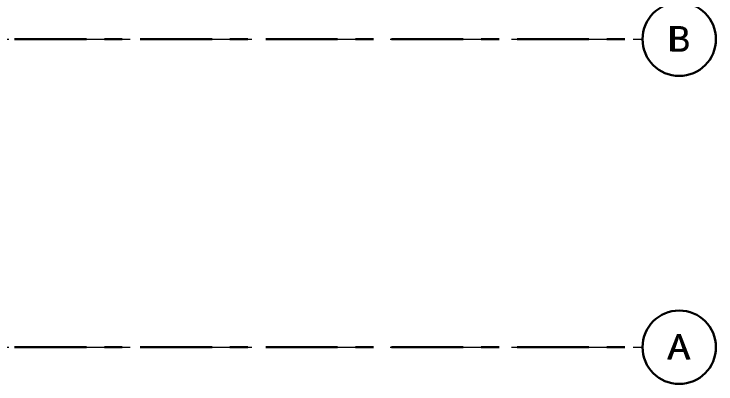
# Model space of a CAD drawing. Header units: millimetres. Extents: x -4000 to 187956, y -58990 to 162485.
# Drawn here: x 172520 to 184941, y -650 to 5895 of the extents above; entities that cross this region are included whole.
import ezdxf

# ---------------------------------------------------------------- set-up
doc = ezdxf.new("R2010")
doc.units = ezdxf.units.MM
doc.linetypes.add('Grid Line', pattern=[2222.5, 1270, -317.5, 317.5, -317.5])
doc.linetypes.add('Grid Line 12_5mm', pattern=[2150, 1250, -300, 300, -300])
doc.layers.add('S-GRID', color=1, linetype='Continuous', lineweight=30)
doc.layers.add('S-GRID-IDEN', color=1, linetype='Continuous', lineweight=30)
doc.styles.add('Arial', font='arial.ttf', dxfattribs={"height": 450})
doc.styles.add('Trebuchet MS_1', font='trebuc.ttf', dxfattribs={"height": 450})

# ---------------------------------------------------------------- blocks, each defined once
blk = doc.blocks.new('Grid - M_Grid Head - Circle-4774-FFS - TANG 1')
at = {"layer": 'S-GRID-IDEN', "color": 250, "lineweight": 9}
blk.add_circle((0, 0), 6.5, dxfattribs=at)
blk = doc.blocks.new('CMF2_NHAXUONG_A_rvt-1-FFS - TANG 1')
at = {"layer": 'S-GRID', "linetype": 'Grid Line 12_5mm', "lineweight": 9}
for p, q in [((-824, 5450), (183641, 5450)), ((-824, 0), (183641, 0))]:
    blk.add_line(p, q, dxfattribs=at)
at = {"layer": 'S-GRID-IDEN', "lineweight": 9, "char_height": 450, "attachment_point": 1, "style": 'Trebuchet MS_1', "bg_fill": 3, "box_fill_scale": 1.25, "bg_fill_color": 256, "bg_fill_true_color": 13158600, "bg_fill_transparency": 0}
for s, insert, width in [('B', (184107, 5678), 432.91), ('A', (184097, 228), 456.96)]:
    blk.add_mtext(s, dxfattribs=dict(at, insert=insert, width=width))
at = {"layer": 'S-GRID-IDEN', "color": 10, "lineweight": 5, "xscale": 99.99999999999993, "yscale": 99.99999999999993, "zscale": 99.99999999999993, "rotation": 269.9999999999994}
for p in [(184291, 5450), (184291, 0)]:
    blk.add_blockref('Grid - M_Grid Head - Circle-4774-FFS - TANG 1', p, dxfattribs=at)
blk = doc.blocks.new('Grid - M_Grid Head - Circle 2-61448-FFS - TANG 1')
at = {"layer": 'S-GRID-IDEN'}
blk.add_circle((0, 0), 6.5, dxfattribs=at)

msp = doc.modelspace()

# ---------------------------------------------------------------- block references
at = {"lineweight": 5}
msp.add_blockref('CMF2_NHAXUONG_A_rvt-1-FFS - TANG 1', (0, 0), dxfattribs=at)

# ---------------------------------------------------------------- next in the draw order: linework, layer by layer
at = {"layer": 'S-GRID', "linetype": 'Grid Line'}
for p, q in [((-824, 5450), (183641, 5450)), ((-824, 0), (183641, 0))]:
    msp.add_line(p, q, dxfattribs=at)

# ---------------------------------------------------------------- next in the draw order: block references
at = {"layer": 'S-GRID-IDEN', "xscale": 99.99999999999993, "yscale": 99.99999999999993, "zscale": 99.99999999999993, "rotation": 269.9999999999994}
for p in [(184291, 5450), (184291, 0)]:
    msp.add_blockref('Grid - M_Grid Head - Circle 2-61448-FFS - TANG 1', p, dxfattribs=at)

# ---------------------------------------------------------------- next in the draw order: texts
at = {"layer": 'S-GRID-IDEN', "char_height": 450, "width": 513.08, "attachment_point": 1, "style": 'Arial'}
for s, insert in [('B', (184074, 5685)), ('A', (184074, 235))]:
    msp.add_mtext(s, dxfattribs=dict(at, insert=insert))

doc.saveas('drawing.dxf')
